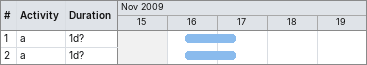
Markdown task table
| ID | Task | Duration | Start | Finish |
|---|---|---|---|---|
| 1 | a | 1d? | 2009-11-16 | 2009-11-17 |
| 2 | a | 1d? | 2009-11-16 | 2009-11-17 |
